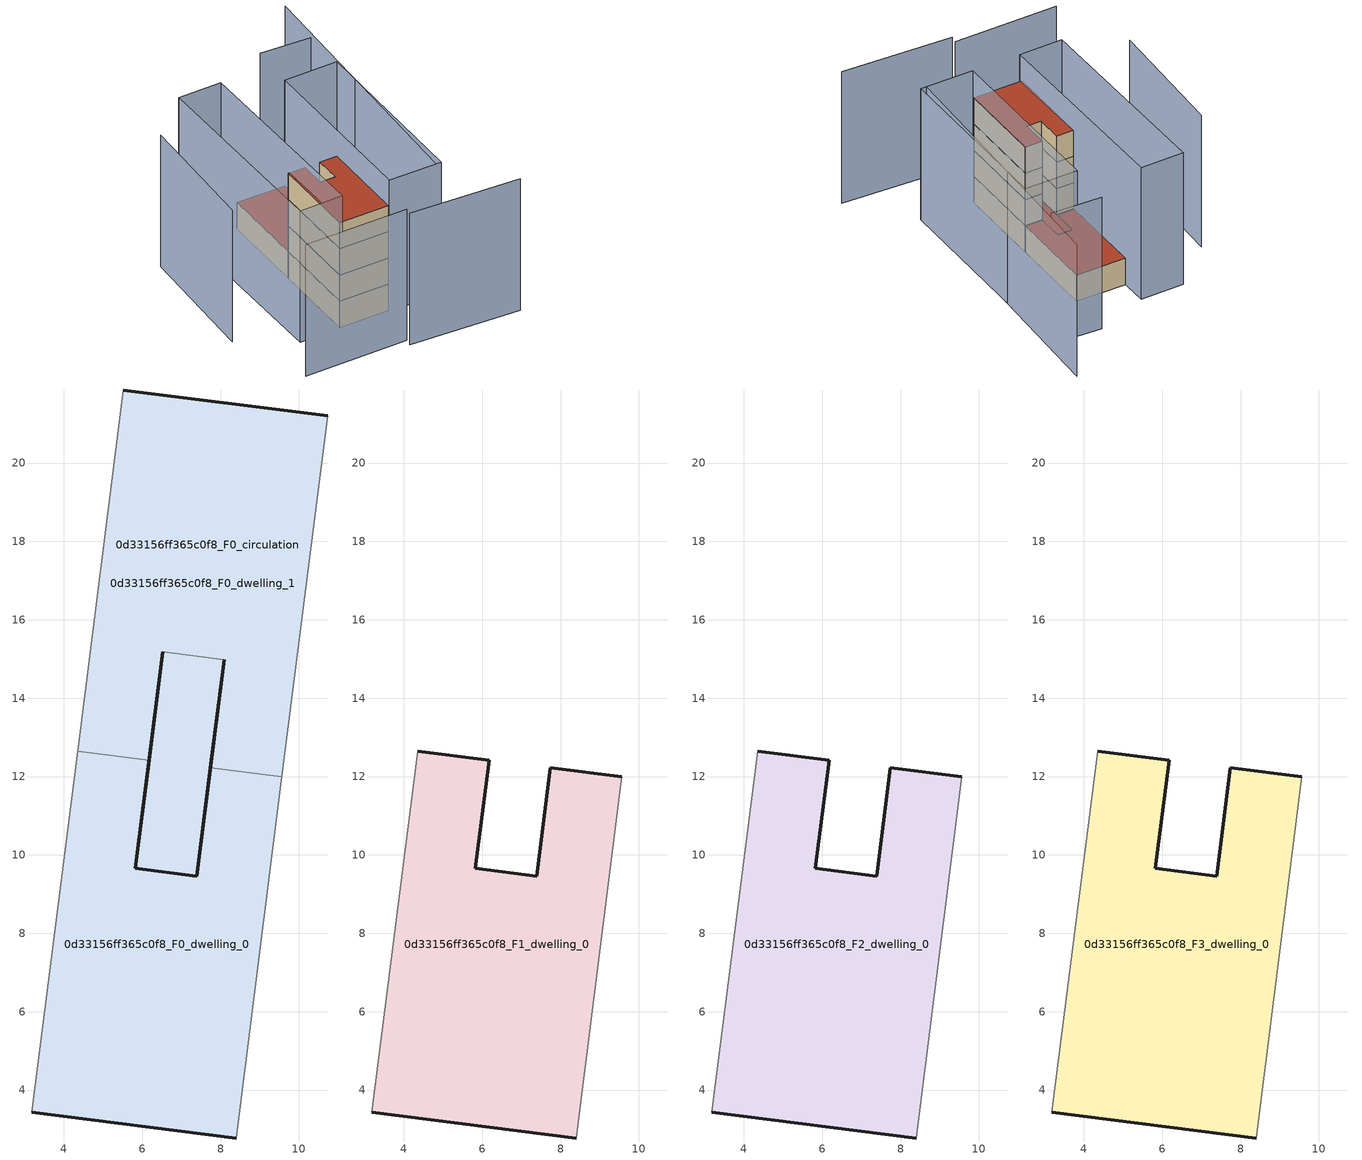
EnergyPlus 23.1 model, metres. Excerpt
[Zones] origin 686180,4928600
0d33156ff365c0f8_F0_dwelling_0
 floor ground (EU_floor_Construction): 9.56,11.99 8.4,2.78 3.19,3.43 4.35,12.65 6.18,12.42 5.83,9.65 6.94,9.51 7.39,9.46 7.74,12.22 z0; 8.09,14.99 7.74,12.22 7.39,9.46 6.94,9.51 5.83,9.65 6.53,15.18 z0
 wall outside (EU_wall_Construction): 3.19,3.43 8.4,2.78 / 7.74,12.22 7.39,9.46 5.83,9.65 6.18,12.42 z0:3
 wall adiabatic (EU_wall_Construction): 8.4,2.78 9.56,11.99 / 4.35,12.65 3.19,3.43 z0:3
 wall to 0d33156ff365c0f8_F0_dwelling_1 (EU_wall_Construction): 9.56,11.99 7.74,12.22 / 6.18,12.42 4.35,12.65 z0:3
 roof outside (EU_floor_Construction): 7.39,9.46 7.74,12.22 8.09,14.99 6.53,15.18 6.18,12.42 5.83,9.65 6.94,9.51 z3
0d33156ff365c0f8_F0_dwelling_1
 floor ground (EU_floor_Construction): 8.09,14.99 7.74,12.22 7.39,9.46 5.83,9.65 6.53,15.18 z0; 10.73,21.2 9.56,11.99 7.74,12.22 8.09,14.99 6.53,15.18 6.18,12.42 4.35,12.65 5.51,21.86 z0
 wall outside (EU_wall_Construction): 6.18,12.42 6.53,15.18 / 8.09,14.99 7.74,12.22 / 10.73,21.2 5.51,21.86 z0:3
 wall adiabatic (EU_wall_Construction): 5.51,21.86 4.35,12.65 / 9.56,11.99 10.73,21.2 z0:3
 wall to 0d33156ff365c0f8_F0_circulation (EU_wall_Construction): 6.53,15.18 8.09,14.99 z0:3
 roof outside (EU_roof_Construction): 9.56,11.99 10.73,21.2 5.51,21.86 4.35,12.65 6.18,12.42 6.53,15.18 8.09,14.99 7.74,12.22 z3; 7.39,9.46 7.74,12.22 8.09,14.99 6.53,15.18 5.83,9.65 z3
0d33156ff365c0f8_F0_circulation
 floor ground (EU_floor_Construction): 9.56,11.99 8.4,2.78 3.19,3.43 4.35,12.65 6.18,12.42 5.83,9.65 7.32,9.47 7.39,9.46 7.74,12.22 z0; 8.09,14.99 7.74,12.22 7.39,9.46 7.32,9.47 6.94,9.51 5.83,9.65 6.53,15.18 z0; 10.73,21.2 9.56,11.99 7.74,12.22 8.09,14.99 6.53,15.18 6.18,12.42 4.35,12.65 5.51,21.86 z0
 wall outside (EU_wall_Construction): 6.53,15.18 5.83,9.65 7.39,9.46 8.09,14.99 z0:3
 roof outside (EU_roof_Construction): 7.39,9.46 7.74,12.22 8.09,14.99 6.53,15.18 5.83,9.65 6.94,9.51 7.32,9.47 z3; 8.4,2.78 9.56,11.99 7.74,12.22 7.39,9.46 7.32,9.47 5.83,9.65 6.18,12.42 4.35,12.65 3.19,3.43 z3; 9.56,11.99 10.73,21.2 5.51,21.86 4.35,12.65 6.18,12.42 6.53,15.18 8.09,14.99 7.74,12.22 z3
0d33156ff365c0f8_F1_dwelling_0
 floor to 0d33156ff365c0f8_F0_dwelling_0 (EU_floor_Construction): 9.56,11.99 8.4,2.78 3.19,3.43 4.35,12.65 6.18,12.42 5.83,9.65 6.94,9.51 7.39,9.46 7.74,12.22 z3
 wall outside (EU_wall_Construction): 3.19,3.43 8.4,2.78 / 9.56,11.99 7.74,12.22 7.39,9.46 5.83,9.65 6.18,12.42 4.35,12.65 z3:6
 wall adiabatic (EU_wall_Construction): 8.4,2.78 9.56,11.99 / 4.35,12.65 3.19,3.43 z3:6
0d33156ff365c0f8_F2_dwelling_0
 floor to 0d33156ff365c0f8_F1_dwelling_0 (EU_floor_Construction): 9.56,11.99 8.4,2.78 3.19,3.43 4.35,12.65 6.18,12.42 5.83,9.65 7.39,9.46 7.74,12.22 z6
 wall outside (EU_wall_Construction): 3.19,3.43 8.4,2.78 / 9.56,11.99 7.74,12.22 7.39,9.46 5.83,9.65 6.18,12.42 4.35,12.65 z6:9
 wall adiabatic (EU_wall_Construction): 8.4,2.78 9.56,11.99 / 4.35,12.65 3.19,3.43 z6:9
0d33156ff365c0f8_F3_dwelling_0
 floor to 0d33156ff365c0f8_F2_dwelling_0 (EU_floor_Construction): 9.56,11.99 8.4,2.78 3.19,3.43 4.35,12.65 6.18,12.42 5.83,9.65 7.39,9.46 7.74,12.22 z9
 wall outside (EU_wall_Construction): 3.19,3.43 8.4,2.78 / 9.56,11.99 7.74,12.22 7.39,9.46 5.83,9.65 6.18,12.42 4.35,12.65 z9:12
 wall adiabatic (EU_wall_Construction): 8.4,2.78 9.56,11.99 / 4.35,12.65 3.19,3.43 z9:12
 roof outside (EU_roof_Construction): 8.4,2.78 9.56,11.99 7.74,12.22 7.39,9.46 5.83,9.65 6.18,12.42 4.35,12.65 3.19,3.43 z12
shading: 6.61,-2.75 18.13,-4.79 / -4.12,-0.72 6.82,-2.05 / 13.41,1.99 18.16,30.61 / -3.85,21.46 -6.05,7.87 / 16.87,25.13 11.64,26.05 / 8.41,2.62 10.77,21.27 / 10.77,21.27 16.37,20.57 / 16.37,20.57 14.01,1.91 / 14.01,1.91 8.41,2.62 / -1.16,3.86 1.24,25.14 / 1.24,25.14 5.8,24.63 / 5.8,24.63 3.4,3.34 / 3.4,3.34 -1.16,3.86 z0:15
[Building]
EU S2 Campaign: North Axis=0; Terrain=City; Solar Distribution=FullExterior
[Site:Location]
Bologna: Latitude=44.5; Longitude=11.25; Time Zone=1; Elevation=37
[SizingPeriod:WeatherFileDays]
AnnualSizingPeriod: Begin Month=1; Begin Day of Month=1; End Month=12; End Day of Month=31; Day of Week for Start Day=Monday; Use Weather File Daylight Saving Period=No; Use Weather File Rain and Snow Indicators=No
[MATERIAL]
EU_InternalMass_Material: Roughness=MediumRough; Thickness=0.1; Conductivity=1; Density=1800; Specific Heat=900; Thermal Absorptance=0.9; Solar Absorptance=0.7; Visible Absorptance=0.7
[MATERIAL:NOMASS] Roughness=MediumRough; Thermal Absorptance=0.9; Solar Absorptance=0.7; Visible Absorptance=0.7
Name | Thermal Resistance
EU_wall_NoMass | 0.937881
EU_roof_NoMass | 0.548572
EU_floor_NoMass | 0.71348
[CONSTRUCTION]
EU_wall_Construction: EU_wall_NoMass
EU_roof_Construction: EU_roof_NoMass
EU_floor_Construction: EU_floor_NoMass
EU_InternalMass_Construction: EU_InternalMass_Material
[ZONE] Type=1; Multiplier=1; Ceiling Height=autocalculate; Floor Area=autocalculate; Part of Total Floor Area=Yes
Name | Volume
0d33156ff365c0f8_F0_dwelling_0 | 159.609
0d33156ff365c0f8_F1_dwelling_0; 0d33156ff365c0f8_F2_dwelling_0; 0d33156ff365c0f8_F3_dwelling_0 | 133.25
0d33156ff365c0f8_F0_dwelling_1 | 159.606
0d33156ff365c0f8_F0_circulation | 292.858
[INTERNALMASS] Construction=EU_InternalMass_Construction
Name | Zone or ZoneList | Surface Area
0d33156ff365c0f8_F0_dwelling_0_EU_InternalMass | 0d33156ff365c0f8_F0_dwelling_0 | 44.4169
0d33156ff365c0f8_F0_dwelling_1_EU_InternalMass | 0d33156ff365c0f8_F0_dwelling_1 | 44.4169
0d33156ff365c0f8_F1_dwelling_0_EU_InternalMass | 0d33156ff365c0f8_F1_dwelling_0 | 97.6196
0d33156ff365c0f8_F2_dwelling_0_EU_InternalMass | 0d33156ff365c0f8_F2_dwelling_0 | 97.6196
0d33156ff365c0f8_F3_dwelling_0_EU_InternalMass | 0d33156ff365c0f8_F3_dwelling_0 | 97.6196
[OTHEREQUIPMENT] Fuel Type=Electricity; Design Level Calculation Method=Watts/Area; Power per Zone Floor Area=1; Fraction Latent=0; Fraction Radiant=0; Fraction Lost=0; Carbon Dioxide Generation Rate=0; EndUse Subcategory=EU_Step8_InternalGains
Name | Zone or ZoneList or Space or SpaceList | Schedule
EU_Step8_InternalGain_0d33156ff365c0f8_F0_dwelling_0_f000 | 0d33156ff365c0f8_F0_dwelling_0 | EU_Step8_GainSchedule_0d33156ff365c0f8_F0_dwelling_0_f000
EU_Step8_InternalGain_0d33156ff365c0f8_F0_dwelling_1_f000 | 0d33156ff365c0f8_F0_dwelling_1 | EU_Step8_GainSchedule_0d33156ff365c0f8_F0_dwelling_1_f000
EU_Step8_InternalGain_0d33156ff365c0f8_F1_dwelling_0_f000 | 0d33156ff365c0f8_F1_dwelling_0 | EU_Step8_GainSchedule_0d33156ff365c0f8_F1_dwelling_0_f000
EU_Step8_InternalGain_0d33156ff365c0f8_F2_dwelling_0_f000 | 0d33156ff365c0f8_F2_dwelling_0 | EU_Step8_GainSchedule_0d33156ff365c0f8_F2_dwelling_0_f000
EU_Step8_InternalGain_0d33156ff365c0f8_F3_dwelling_0_f000 | 0d33156ff365c0f8_F3_dwelling_0 | EU_Step8_GainSchedule_0d33156ff365c0f8_F3_dwelling_0_f000
[ZONEINFILTRATION:DESIGNFLOWRATE]
EU_Circulation_Infiltration_0d33156ff365c0f8_F0_circulation: Zone or ZoneList or Space or SpaceList=0d33156ff365c0f8_F0_circulation; Schedule=EU_AlwaysOn; Design Flow Rate Calculation Method=Flow/Area; Flow Rate per Floor Area=0.0005; Constant Term Coefficient=1; Temperature Term Coefficient=0; Velocity Term Coefficient=0; Velocity Squared Term Coefficient=0
[ZONEVENTILATION:DESIGNFLOWRATE] Schedule=EU_AlwaysOn; Design Flow Rate Calculation Method=AirChanges/Hour; Air Changes per Hour=0.687892; Ventilation Type=Natural; Fan Pressure Rise=0; Fan Total Efficiency=1; Constant Term Coefficient=1; Temperature Term Coefficient=0; Velocity Term Coefficient=0; Velocity Squared Term Coefficient=0; Minimum Indoor Temperature=-100; Maximum Indoor Temperature=100; Delta Temperature=-100; Minimum Outdoor Temperature=-100; Maximum Outdoor Temperature=100; Maximum Wind Speed=40
Name | Zone or ZoneList or Space or SpaceList
EU_ConstantAir_0d33156ff365c0f8_F0_dwelling_0 | 0d33156ff365c0f8_F0_dwelling_0
EU_ConstantAir_0d33156ff365c0f8_F0_dwelling_1 | 0d33156ff365c0f8_F0_dwelling_1
EU_ConstantAir_0d33156ff365c0f8_F1_dwelling_0 | 0d33156ff365c0f8_F1_dwelling_0
EU_ConstantAir_0d33156ff365c0f8_F2_dwelling_0 | 0d33156ff365c0f8_F2_dwelling_0
EU_ConstantAir_0d33156ff365c0f8_F3_dwelling_0 | 0d33156ff365c0f8_F3_dwelling_0
[HVACTEMPLATE:THERMOSTAT] Constant Heating Setpoint=20; Constant Cooling Setpoint=50
EU_HeatOnly_0d33156ff365c0f8_F0_dwelling_0; EU_HeatOnly_0d33156ff365c0f8_F0_dwelling_1; EU_HeatOnly_0d33156ff365c0f8_F1_dwelling_0; EU_HeatOnly_0d33156ff365c0f8_F2_dwelling_0; EU_HeatOnly_0d33156ff365c0f8_F3_dwelling_0
[HVACTEMPLATE:ZONE:IDEALLOADSAIRSYSTEM] System Availability Schedule=EU_AlwaysOn; Maximum Heating Supply Air Temperature=50; Minimum Cooling Supply Air Temperature=13; Maximum Heating Supply Air Humidity Ratio=0.0156; Minimum Cooling Supply Air Humidity Ratio=0.0077; Heating Limit=NoLimit; Cooling Limit=NoLimit; Heating Availability Schedule=EU_AlwaysOn; Cooling Availability Schedule=EU_CoolingOff; Dehumidification Control Type=ConstantSensibleHeatRatio; Cooling Sensible Heat Ratio=0.7; Dehumidification Setpoint=60; Humidification Control Type=None; Humidification Setpoint=30; Outdoor Air Method=None; Outdoor Air Flow Rate per Person=0.00944; Outdoor Air Flow Rate per Zone Floor Area=0; Outdoor Air Flow Rate per Zone=0; Demand Controlled Ventilation Type=None; Outdoor Air Economizer Type=NoEconomizer; Heat Recovery Type=None; Sensible Heat Recovery Effectiveness=0.7; Latent Heat Recovery Effectiveness=0.65
Name | Template Thermostat
0d33156ff365c0f8_F0_dwelling_0 | EU_HeatOnly_0d33156ff365c0f8_F0_dwelling_0
0d33156ff365c0f8_F0_dwelling_1 | EU_HeatOnly_0d33156ff365c0f8_F0_dwelling_1
0d33156ff365c0f8_F1_dwelling_0 | EU_HeatOnly_0d33156ff365c0f8_F1_dwelling_0
0d33156ff365c0f8_F2_dwelling_0 | EU_HeatOnly_0d33156ff365c0f8_F2_dwelling_0
0d33156ff365c0f8_F3_dwelling_0 | EU_HeatOnly_0d33156ff365c0f8_F3_dwelling_0
[SIZING:ZONE] Zone Cooling Design Supply Air Temperature Input Method=SupplyAirTemperature; Zone Cooling Design Supply Air Temperature=13; Zone Heating Design Supply Air Temperature Input Method=SupplyAirTemperature; Zone Heating Design Supply Air Temperature=50; Zone Cooling Design Supply Air Humidity Ratio=0.008; Zone Heating Design Supply Air Humidity Ratio=0.008; Cooling Design Air Flow Method=DesignDay; Cooling Design Air Flow Rate=0; Cooling Minimum Air Flow per Zone Floor Area=0.000762; Cooling Minimum Air Flow=0; Cooling Minimum Air Flow Fraction=0.2; Heating Design Air Flow Method=DesignDay; Heating Design Air Flow Rate=0; Heating Maximum Air Flow per Zone Floor Area=0.002032; Heating Maximum Air Flow=0.141576; Heating Maximum Air Flow Fraction=0.3; Account for Dedicated Outdoor Air System=No; Dedicated Outdoor Air System Control Strategy=NeutralSupplyAir; Dedicated Outdoor Air Low Setpoint Temperature for Design=autosize; Dedicated Outdoor Air High Setpoint Temperature for Design=autosize; Zone Load Sizing Method=Sensible Load Only No Latent Load; Zone Latent Cooling Design Supply Air Humidity Ratio Input Method=HumidityRatioDifference; Zone Cooling Design Supply Air Humidity Ratio Difference=0.005; Zone Latent Heating Design Supply Air Humidity Ratio Input Method=HumidityRatioDifference; Zone Humidification Design Supply Air Humidity Ratio Difference=0.005
0d33156ff365c0f8_F0_dwelling_0; 0d33156ff365c0f8_F0_dwelling_1; 0d33156ff365c0f8_F1_dwelling_0; 0d33156ff365c0f8_F2_dwelling_0; 0d33156ff365c0f8_F3_dwelling_0
[SCHEDULE:CONSTANT]
Name | Hourly Value
EU_AlwaysOn | 1
EU_CoolingOff | 0
[SCHEDULE:FILE] Column Number=1; Rows to Skip at Top=0; Number of Hours of Data=8760; Column Separator=Comma; Interpolate to Timestep=No; Minutes per Item=60; Adjust Schedule for Daylight Savings=Yes
Name | File
EU_Step8_GainSchedule_0d33156ff365c0f8_F0_dwelling_0_f000 | ../../schedules/0d33156ff365c0f8/0d33156ff365c0f8_F0_dwelling_0_f000_gain.csv
EU_Step8_GainSchedule_0d33156ff365c0f8_F0_dwelling_1_f000 | ../../schedules/0d33156ff365c0f8/0d33156ff365c0f8_F0_dwelling_1_f000_gain.csv
EU_Step8_GainSchedule_0d33156ff365c0f8_F1_dwelling_0_f000 | ../../schedules/0d33156ff365c0f8/0d33156ff365c0f8_F1_dwelling_0_f000_gain.csv
EU_Step8_GainSchedule_0d33156ff365c0f8_F2_dwelling_0_f000 | ../../schedules/0d33156ff365c0f8/0d33156ff365c0f8_F2_dwelling_0_f000_gain.csv
EU_Step8_GainSchedule_0d33156ff365c0f8_F3_dwelling_0_f000 | ../../schedules/0d33156ff365c0f8/0d33156ff365c0f8_F3_dwelling_0_f000_gain.csv
